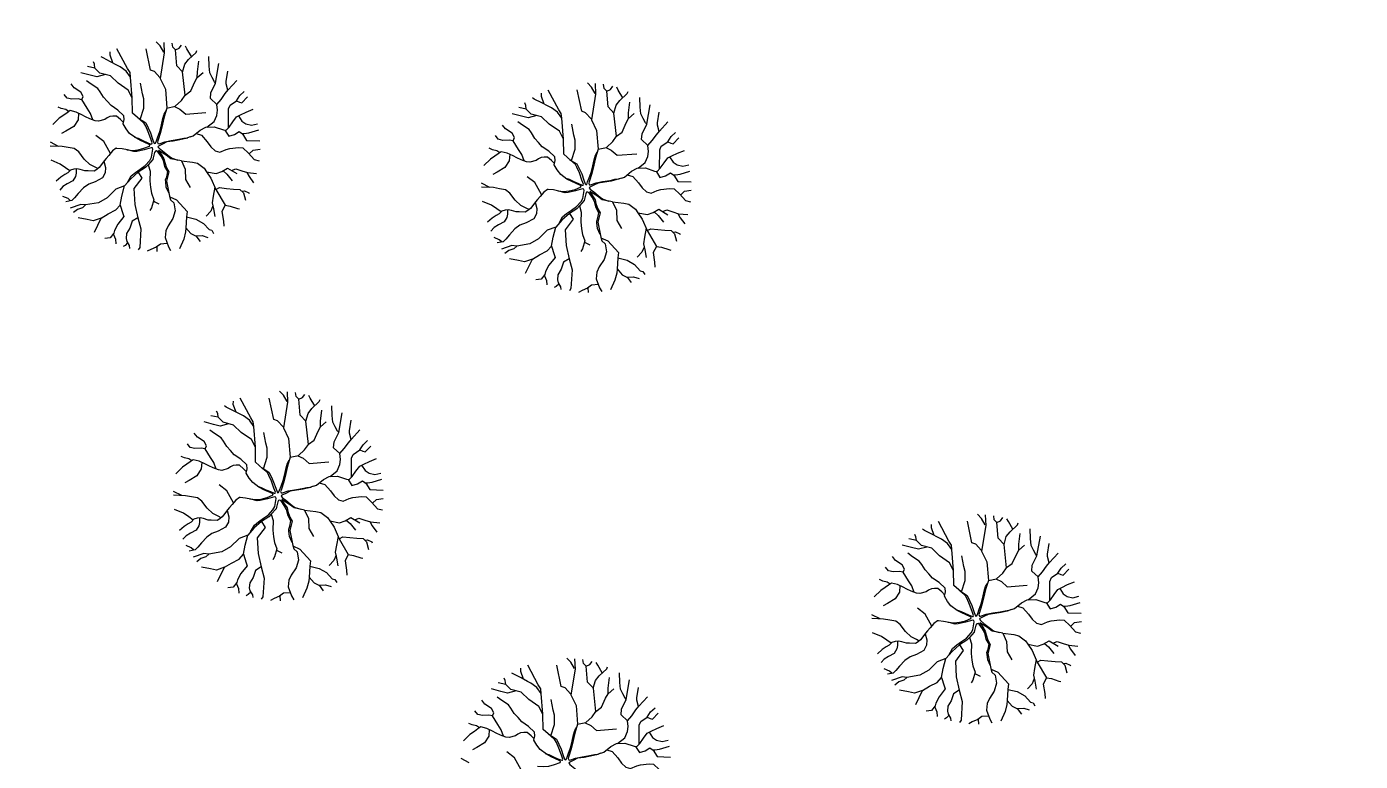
# Model space of a CAD drawing. Extents: x 99089 to 101049, y 99298 to 100905.
# Drawn here: x 100726.2 to 100800.4, y 99811.4 to 99852.2 of the extents above; entities that cross this region are included whole.
import ezdxf

# ---------------------------------------------------------------- set-up
doc = ezdxf.new("R2010")
doc.units = 0
doc.layers.add('Survey Exist Trees', color=7, linetype='Continuous')

msp = doc.modelspace()

# ---------------------------------------------------------------- linework, layer by layer
at = {"layer": 'Survey Exist Trees'}
for points in [[(100731.031, 99850.217), (100730.882, 99850.642), (100730.883, 99850.829)], [(100732.124, 99847.43), (100732.108, 99848.268), (100732.013, 99849.427), (100731.992, 99849.681), (100731.847, 99849.899), (100731.264, 99850.994)], [(100733.649, 99849.402), (100733.342, 99849.733), (100733.132, 99849.815), (100732.877, 99851.002)], [(100733.871, 99850.807), (100733.663, 99851.162), (100733.441, 99851.394)], [(100733.874, 99851.357), (100733.895, 99850.772), (100733.664, 99849.346), (100733.953, 99848.753), (100734.042, 99847.711), (100734.501, 99847.807), (100734.848, 99848.128), (100735.056, 99848.425), (100734.914, 99849.716), (100734.593, 99850.06), (100734.521, 99850.938), (100734.367, 99851.087), (100734.339, 99851.317)], [(100734.521, 99850.938), (100734.72, 99851.032), (100734.852, 99851.208)], [(100734.913, 99849.713), (100735.041, 99850.153), (100735.247, 99850.414), (100735.659, 99850.806), (100735.707, 99850.914)], [(100735.409, 99850.568), (100735.155, 99850.993), (100735.073, 99851.146)], [(100732.108, 99848.268), (100731.884, 99848.7), (100731.326, 99849.092), (100730.897, 99849.503), (100730.319, 99849.653), (100730.04, 99849.933), (100729.629, 99850.021)], [(100730.04, 99849.933), (100730.016, 99850.14), (100729.955, 99850.277)], [(100732.013, 99849.427), (100731.775, 99849.764), (100731.44, 99850.007), (100731.253, 99850.1), (100730.899, 99850.287), (100730.489, 99850.493), (100730.387, 99850.563)], [(100735.73, 99849.406), (100735.731, 99849.723), (100735.807, 99850.321)], [(100736.26, 99846.645), (100736.658, 99846.965), (100736.808, 99847.303), (100736.844, 99847.584), (100736.809, 99847.911), (100736.455, 99848.238), (100736.486, 99848.563), (100736.744, 99849.09), (100736.933, 99850.177)], [(100736.744, 99849.09), (100736.681, 99849.162), (100736.551, 99849.405), (100736.421, 99849.667), (100736.385, 99850.04), (100736.363, 99850.579)], [(100730.622, 99849.575), (100730.151, 99849.448), (100729.778, 99849.542), (100729.253, 99849.675)], [(100731.961, 99846.303), (100731.961, 99846.303), (100731.767, 99846.553), (100731.6, 99846.833), (100731.657, 99847.076), (100731.638, 99847.281), (100731.303, 99847.599), (100730.931, 99847.842), (100730.726, 99848.085), (100730.521, 99848.309), (100730.336, 99848.608), (100730.205, 99848.795), (100729.833, 99849.037), (100729.572, 99849.224)], [(100735.055, 99848.431), (100735.374, 99848.66), (100735.599, 99849.163), (100735.73, 99849.406), (100736.048, 99849.686)], [(100736.809, 99847.912), (100737.052, 99848.192), (100737.276, 99848.509), (100737.445, 99848.714), (100737.919, 99849.235)], [(100737.432, 99848.698), (100737.334, 99849.05), (100737.334, 99849.181), (100737.433, 99849.764)], [(100729.919, 99847.053), (100729.791, 99847.414), (100729.606, 99847.694), (100729.308, 99848.179), (100729.383, 99848.347), (100729.253, 99848.59), (100728.881, 99848.833), (100728.713, 99849.05)], [(100732.558, 99847.073), (100732.759, 99847.71), (100732.76, 99848.214), (100732.686, 99848.494), (100732.576, 99849.091)], [(100737.458, 99846.605), (100737.461, 99847.662), (100737.548, 99847.873), (100737.908, 99848.115), (100738.092, 99848.407), (100738.344, 99848.638)], [(100755.008, 99847.933), (100754.858, 99848.358), (100754.859, 99848.545)], [(100756.1, 99845.146), (100756.085, 99845.983), (100755.99, 99847.143), (100755.969, 99847.397), (100755.823, 99847.615), (100755.24, 99848.71)], [(100757.626, 99847.117), (100757.318, 99847.449), (100757.108, 99847.53), (100756.854, 99848.718)], [(100757.848, 99848.523), (100757.639, 99848.878), (100757.417, 99849.11)], [(100757.85, 99849.073), (100757.872, 99848.488), (100757.64, 99847.062), (100757.929, 99846.469), (100758.019, 99845.427), (100758.477, 99845.523), (100758.824, 99845.844), (100759.032, 99846.14), (100758.891, 99847.431), (100758.57, 99847.776), (100758.497, 99848.653), (100758.344, 99848.803), (100758.315, 99849.032)], [(100758.497, 99848.653), (100758.696, 99848.748), (100758.828, 99848.924)], [(100758.89, 99847.428), (100759.018, 99847.869), (100759.223, 99848.13), (100759.635, 99848.522), (100759.684, 99848.629)], [(100759.385, 99848.284), (100759.132, 99848.709), (100759.05, 99848.862)], [(100728.576, 99847.512), (100728.411, 99847.62), (100728.169, 99847.676), (100727.986, 99847.76)], [(100729.311, 99848.175), (100729.103, 99848.217), (100728.748, 99848.198), (100728.487, 99848.255), (100728.326, 99848.458)], [(100734.46, 99847.799), (100734.767, 99847.653), (100735.096, 99847.367), (100736.2, 99847.453)], [(100737.91, 99848.116), (100738.078, 99848.041), (100738.208, 99848.004), (100738.519, 99848.335)], [(100756.085, 99845.983), (100755.861, 99846.415), (100755.302, 99846.808), (100754.874, 99847.219), (100754.296, 99847.369), (100754.016, 99847.649), (100753.605, 99847.737)], [(100754.016, 99847.649), (100753.992, 99847.856), (100753.931, 99847.993)], [(100755.99, 99847.143), (100755.751, 99847.479), (100755.416, 99847.722), (100755.23, 99847.816), (100754.876, 99848.003), (100754.466, 99848.208), (100754.363, 99848.279)], [(100759.706, 99847.122), (100759.707, 99847.439), (100759.783, 99848.036)], [(100760.237, 99844.361), (100760.634, 99844.68), (100760.784, 99845.019), (100760.82, 99845.3), (100760.785, 99845.626), (100760.432, 99845.954), (100760.462, 99846.279), (100760.72, 99846.806), (100760.91, 99847.893)], [(100760.72, 99846.806), (100760.657, 99846.878), (100760.527, 99847.121), (100760.397, 99847.382), (100760.361, 99847.756), (100760.34, 99848.295)], [(100731.617, 99846.904), (100731.451, 99847.076), (100731.228, 99847.263), (100731.041, 99847.263), (100730.873, 99847.245), (100730.724, 99847.17), (100730.593, 99847.077), (100730.238, 99846.984), (100730.052, 99847.003), (100729.753, 99847.115), (100729.511, 99847.227), (100729.306, 99847.339), (100728.989, 99847.489), (100728.654, 99847.564), (100728.485, 99847.452), (100728.299, 99847.322), (100728.056, 99847.154), (100727.688, 99846.797)], [(100729.125, 99847.425), (100729.1, 99847.06), (100728.857, 99846.686), (100728.427, 99846.425), (100728.187, 99846.298)], [(100732.24, 99846.096), (100732.433, 99846.031), (100732.695, 99845.906), (100732.94, 99845.799), (100733.153, 99845.709), (100733.204, 99845.712), (100733.223, 99845.769), (100733.142, 99845.992), (100732.997, 99846.384), (100732.861, 99846.702), (100732.775, 99846.855), (100732.527, 99847.074), (100732.124, 99847.43)], [(100732.456, 99847.137), (100732.692, 99846.99), (100732.863, 99846.883), (100733.001, 99846.601), (100733.123, 99846.327), (100733.242, 99845.987), (100733.312, 99845.782), (100733.348, 99845.735), (100733.402, 99845.75), (100733.454, 99845.884), (100733.537, 99846.112), (100733.645, 99846.41), (100733.737, 99846.775), (100733.819, 99847.123), (100733.889, 99847.377), (100733.994, 99847.554)], [(100734.042, 99847.711), (100733.892, 99847.221), (100733.796, 99846.813), (100733.681, 99846.354), (100733.536, 99845.886), (100733.514, 99845.815), (100733.543, 99845.733), (100733.607, 99845.725), (100733.929, 99845.836), (100734.285, 99845.908), (100734.7, 99845.971), (100734.972, 99846.031), (100735.203, 99846.056)], [(100735.331, 99846.101), (100735.498, 99846.158), (100735.891, 99846.475), (100736.208, 99846.643), (100736.675, 99846.661), (100737.178, 99846.493), (100737.328, 99846.474), (100737.496, 99846.642), (100737.702, 99846.94), (100737.908, 99847.22), (100738.132, 99847.332), (100738.449, 99847.481), (100738.838, 99847.639)], [(100738.012, 99847.272), (100738.206, 99846.977), (100738.429, 99846.828), (100738.746, 99846.753), (100739.08, 99846.832)], [(100754.598, 99847.29), (100754.127, 99847.163), (100753.754, 99847.257), (100753.229, 99847.391)], [(100759.032, 99846.146), (100759.35, 99846.375), (100759.575, 99846.879), (100759.706, 99847.122), (100760.024, 99847.401)], [(100761.408, 99846.413), (100761.31, 99846.766), (100761.31, 99846.896), (100761.41, 99847.48)], [(100731.804, 99845.391), (100732.135, 99845.358), (100732.433, 99845.388), (100732.764, 99845.471), (100733.063, 99845.596), (100733.092, 99845.65), (100733.055, 99845.69), (100732.573, 99845.906), (100732.306, 99846.047), (100731.961, 99846.303)], [(100735.66, 99846.289), (100735.965, 99846.195), (100736.281, 99845.84), (100736.486, 99845.56), (100736.728, 99845.336), (100736.989, 99845.261), (100737.325, 99845.41), (100737.53, 99845.466), (100738.016, 99845.522), (100738.258, 99845.503), (100738.575, 99845.204), (100738.891, 99844.849), (100739.168, 99844.783)], [(100737.265, 99846.482), (100737.476, 99846.138), (100737.793, 99846.231), (100738.055, 99846.399), (100738.241, 99846.268), (100738.464, 99845.913), (100739.211, 99845.889)], [(100738.199, 99846.298), (100738.335, 99846.287), (100738.596, 99846.324), (100739.146, 99846.49)], [(100753.895, 99844.768), (100753.768, 99845.129), (100753.582, 99845.409), (100753.285, 99845.895), (100753.36, 99846.063), (100753.23, 99846.306), (100752.857, 99846.549), (100752.69, 99846.765)], [(100755.937, 99844.019), (100755.937, 99844.019), (100755.744, 99844.269), (100755.576, 99844.549), (100755.633, 99844.792), (100755.615, 99844.997), (100755.28, 99845.315), (100754.907, 99845.558), (100754.702, 99845.8), (100754.498, 99846.025), (100754.312, 99846.323), (100754.182, 99846.51), (100753.809, 99846.753), (100753.548, 99846.94)], [(100756.534, 99844.789), (100756.735, 99845.425), (100756.737, 99845.929), (100756.663, 99846.209), (100756.552, 99846.807)], [(100760.785, 99845.627), (100761.028, 99845.907), (100761.253, 99846.224), (100761.421, 99846.43), (100761.895, 99846.951)], [(100761.435, 99844.32), (100761.437, 99845.377), (100761.524, 99845.589), (100761.885, 99845.831), (100762.068, 99846.122), (100762.32, 99846.353)], [(100730.199, 99844.347), (100730.046, 99844.427), (100729.747, 99844.576), (100729.431, 99844.875), (100729.133, 99845.268), (100728.891, 99845.454), (100728.555, 99845.511), (100728.22, 99845.567), (100727.556, 99845.599)], [(100728.018, 99845.577), (100727.562, 99845.812)], [(100730.897, 99845.18), (100730.526, 99845.848), (100730.096, 99846.178)], [(100735.331, 99846.101), (100735.084, 99846.015), (100734.756, 99845.934), (100734.395, 99845.875), (100734.038, 99845.822), (100733.795, 99845.705), (100733.569, 99845.598), (100733.542, 99845.562), (100733.604, 99845.481), (100733.797, 99845.326), (100734.159, 99845.037), (100734.323, 99844.923), (100734.643, 99844.818)], [(100753.287, 99845.891), (100753.079, 99845.932), (100752.725, 99845.914), (100752.464, 99845.97), (100752.302, 99846.174)], [(100758.436, 99845.514), (100758.743, 99845.369), (100759.073, 99845.082), (100760.176, 99845.168)], [(100761.886, 99845.832), (100762.054, 99845.757), (100762.184, 99845.72), (100762.495, 99846.051)], [(100728.646, 99844.223), (100728.403, 99844.391), (100728.105, 99844.596), (100727.606, 99844.804)], [(100731.263, 99845.468), (100731.224, 99845.471), (100731.018, 99845.322), (100730.812, 99845.08), (100730.662, 99844.912), (100730.55, 99844.781), (100730.4, 99844.576), (100730.269, 99844.408), (100730.139, 99844.296), (100729.989, 99844.203), (100729.653, 99844.222), (100729.485, 99844.222), (100729.224, 99844.297), (100729.038, 99844.334), (100728.87, 99844.316), (100728.683, 99844.26), (100728.533, 99844.111), (100728.365, 99844.018), (100728.141, 99843.868), (100727.882, 99843.64)], [(100731.846, 99843.562), (100732.051, 99843.939), (100732.288, 99844.131), (100732.55, 99844.32), (100732.829, 99844.515), (100733.086, 99844.794), (100733.182, 99844.973), (100733.263, 99845.418), (100733.238, 99845.488), (100733.172, 99845.502), (100732.778, 99845.391), (100732.373, 99845.302), (100732.203, 99845.286), (100731.855, 99845.382), (100731.554, 99845.44), (100731.263, 99845.468)], [(100734.157, 99842.967), (100734.006, 99843.302), (100733.974, 99843.607), (100733.965, 99843.712), (100734.028, 99843.889), (100734.087, 99844.174), (100733.922, 99844.454), (100733.842, 99844.802), (100733.711, 99845.033), (100733.533, 99845.283), (100733.468, 99845.323), (100733.401, 99845.308), (100733.355, 99845.232), (100733.281, 99844.936), (100733.259, 99844.846), (100732.995, 99844.551), (100732.854, 99844.398), (100732.443, 99844.137), (100732.029, 99843.766), (100731.681, 99843.378)], [(100734.843, 99844.778), (100734.263, 99844.893), (100733.998, 99845.09), (100733.571, 99845.355), (100733.73, 99845.11), (100733.87, 99844.893), (100733.917, 99844.689), (100734.017, 99844.389), (100734.15, 99844.162), (100734.019, 99843.646), (100734.188, 99842.811)], [(100734.843, 99844.778), (100735.465, 99844.704), (100735.744, 99844.641), (100736.111, 99844.364), (100736.243, 99844.171), (100736.484, 99843.817), (100736.764, 99843.179), (100737.275, 99842.303), (100737.093, 99841.957), (100737.182, 99841.429), (100737.198, 99841.147)], [(100734.843, 99844.778), (100735.053, 99844.315), (100735.082, 99843.742), (100735.34, 99843.298)], [(100738.616, 99845.157), (100738.836, 99845.372), (100739.219, 99845.424)], [(100755.593, 99844.62), (100755.428, 99844.792), (100755.204, 99844.979), (100755.018, 99844.979), (100754.85, 99844.96), (100754.7, 99844.886), (100754.569, 99844.793), (100754.215, 99844.7), (100754.028, 99844.718), (100753.73, 99844.831), (100753.487, 99844.943), (100753.283, 99845.055), (100752.966, 99845.205), (100752.63, 99845.279), (100752.462, 99845.168), (100752.275, 99845.037), (100752.032, 99844.869), (100751.665, 99844.513)], [(100752.552, 99845.228), (100752.388, 99845.336), (100752.145, 99845.392), (100751.962, 99845.475)], [(100753.101, 99845.141), (100753.077, 99844.775), (100752.833, 99844.402), (100752.403, 99844.141), (100752.163, 99844.013)], [(100756.216, 99843.812), (100756.409, 99843.747), (100756.672, 99843.622), (100756.916, 99843.515), (100757.129, 99843.425), (100757.181, 99843.428), (100757.199, 99843.484), (100757.118, 99843.707), (100756.973, 99844.099), (100756.838, 99844.418), (100756.751, 99844.571), (100756.503, 99844.79), (100756.1, 99845.146)], [(100756.432, 99844.853), (100756.668, 99844.705), (100756.839, 99844.599), (100756.978, 99844.316), (100757.1, 99844.043), (100757.218, 99843.702), (100757.289, 99843.497), (100757.324, 99843.451), (100757.378, 99843.466), (100757.43, 99843.6), (100757.513, 99843.828), (100757.621, 99844.126), (100757.713, 99844.491), (100757.795, 99844.838), (100757.866, 99845.093), (100757.97, 99845.269)], [(100758.019, 99845.427), (100757.869, 99844.937), (100757.772, 99844.529), (100757.657, 99844.07), (100757.512, 99843.602), (100757.49, 99843.531), (100757.519, 99843.449), (100757.584, 99843.44), (100757.905, 99843.552), (100758.261, 99843.624), (100758.677, 99843.687), (100758.948, 99843.747), (100759.179, 99843.772)], [(100759.307, 99843.816), (100759.475, 99843.874), (100759.867, 99844.191), (100760.185, 99844.359), (100760.651, 99844.377), (100761.155, 99844.209), (100761.304, 99844.19), (100761.472, 99844.358), (100761.678, 99844.656), (100761.884, 99844.936), (100762.108, 99845.048), (100762.426, 99845.197), (100762.815, 99845.354)], [(100761.989, 99844.988), (100762.182, 99844.693), (100762.406, 99844.543), (100762.723, 99844.469), (100763.057, 99844.548)], [(100728.995, 99844.33), (100729, 99844.092), (100728.962, 99843.905), (100728.812, 99843.663), (100728.495, 99843.495), (100728.252, 99843.346), (100728.08, 99843.148)], [(100730.532, 99844.757), (100730.624, 99844.408), (100730.605, 99844.109), (100730.455, 99843.829), (100730.044, 99843.606), (100729.689, 99843.475), (100729.408, 99843.27), (100729.109, 99842.953), (100728.903, 99842.711), (100728.754, 99842.561), (100728.426, 99842.498)], [(100732.443, 99844.137), (100732.645, 99843.812), (100732.207, 99843.23), (100732.257, 99842.352), (100732.428, 99841.612), (100732.594, 99840.99), (100732.527, 99839.952), (100732.439, 99839.824)], [(100732.995, 99844.551), (100733.105, 99844.2), (100733.085, 99843.659), (100733.122, 99843.286), (100733.177, 99842.968), (100733.307, 99842.614), (100733.175, 99842.166), (100733.081, 99842.016)], [(100736.243, 99844.171), (100736.781, 99844.067), (100737.098, 99844.178), (100737.416, 99844.365), (100737.919, 99844.066)], [(100737.162, 99844.216), (100737.378, 99844.029), (100737.675, 99843.655)], [(100737.631, 99844.237), (100737.863, 99844.327), (100738.199, 99844.215), (100738.516, 99844.121), (100739.026, 99844.069)], [(100738.475, 99844.133), (100738.609, 99843.897), (100738.862, 99843.55)], [(100761.242, 99844.198), (100761.452, 99843.854), (100761.77, 99843.947), (100762.031, 99844.114), (100762.218, 99843.984), (100762.441, 99843.629), (100763.187, 99843.605)], [(100762.175, 99844.014), (100762.311, 99844.002), (100762.572, 99844.039), (100763.122, 99844.205)], [(100730.009, 99840.81), (100730.387, 99841.594), (100730.776, 99841.831), (100731.2, 99842.047), (100731.444, 99842.315), (100731.533, 99842.817), (100731.681, 99843.378), (100731.204, 99843.197), (100730.724, 99842.725), (100730.233, 99842.448), (100729.518, 99842.323), (100729.247, 99842.355), (100728.657, 99842.152)], [(100736.705, 99843.314), (100736.61, 99842.816), (100736.553, 99842.443), (100736.627, 99842.107), (100736.7, 99841.677)], [(100754.175, 99842.063), (100754.022, 99842.142), (100753.724, 99842.292), (100753.407, 99842.591), (100753.11, 99842.983), (100752.867, 99843.17), (100752.532, 99843.226), (100752.196, 99843.283), (100751.533, 99843.315)], [(100751.995, 99843.292), (100751.538, 99843.528)], [(100754.874, 99842.896), (100754.502, 99843.564), (100754.072, 99843.893)], [(100755.78, 99843.107), (100756.111, 99843.073), (100756.409, 99843.103), (100756.74, 99843.186), (100757.04, 99843.312), (100757.069, 99843.365), (100757.031, 99843.406), (100756.549, 99843.622), (100756.283, 99843.763), (100755.937, 99844.019)], [(100759.307, 99843.816), (100759.061, 99843.731), (100758.732, 99843.649), (100758.372, 99843.591), (100758.014, 99843.537), (100757.771, 99843.421), (100757.546, 99843.313), (100757.519, 99843.277), (100757.58, 99843.197), (100757.773, 99843.042), (100758.136, 99842.753), (100758.299, 99842.638), (100758.619, 99842.534)], [(100759.636, 99844.004), (100759.941, 99843.911), (100760.257, 99843.556), (100760.462, 99843.276), (100760.704, 99843.052), (100760.965, 99842.977), (100761.301, 99843.126), (100761.507, 99843.182), (100761.992, 99843.237), (100762.234, 99843.218), (100762.551, 99842.919), (100762.867, 99842.565), (100763.144, 99842.499)], [(100728.688, 99842.549), (100728.544, 99842.674), (100728.254, 99842.797)], [(100734.188, 99842.811), (100734.239, 99842.613), (100734.426, 99842.445), (100734.499, 99841.997), (100734.368, 99841.567), (100734.105, 99841.157), (100733.974, 99840.877), (100733.936, 99840.504), (100734.121, 99840), (100734.242, 99839.794)], [(100734.197, 99842.778), (100734.577, 99842.611), (100735.171, 99841.959), (100735.133, 99841.66), (100735.09, 99841.033), (100735.07, 99840.823), (100734.975, 99840.425), (100734.733, 99839.888)], [(100736.764, 99843.179), (100736.965, 99843.283), (100737.357, 99843.245), (100737.749, 99843.207), (100738.103, 99843.188), (100738.289, 99843.001), (100738.402, 99842.584)], [(100738.196, 99843.095), (100738.346, 99843.113), (100738.588, 99843.001), (100738.609, 99842.963)], [(100755.239, 99843.184), (100755.2, 99843.187), (100754.994, 99843.038), (100754.788, 99842.795), (100754.639, 99842.627), (100754.526, 99842.497), (100754.377, 99842.292), (100754.246, 99842.124), (100754.115, 99842.012), (100753.965, 99841.919), (100753.63, 99841.937), (100753.462, 99841.938), (100753.201, 99842.013), (100753.014, 99842.05), (100752.846, 99842.031), (100752.659, 99841.976), (100752.51, 99841.826), (100752.342, 99841.733), (100752.117, 99841.584), (100751.859, 99841.356)], [(100755.822, 99841.278), (100756.028, 99841.654), (100756.265, 99841.846), (100756.527, 99842.036), (100756.806, 99842.23), (100757.063, 99842.51), (100757.158, 99842.688), (100757.24, 99843.134), (100757.215, 99843.203), (100757.148, 99843.217), (100756.754, 99843.106), (100756.349, 99843.018), (100756.179, 99843.002), (100755.831, 99843.097), (100755.53, 99843.156), (100755.239, 99843.184)], [(100758.133, 99840.683), (100757.982, 99841.018), (100757.951, 99841.323), (100757.941, 99841.428), (100758.004, 99841.604), (100758.063, 99841.889), (100757.899, 99842.17), (100757.818, 99842.517), (100757.687, 99842.749), (100757.51, 99842.998), (100757.444, 99843.038), (100757.377, 99843.024), (100757.332, 99842.947), (100757.257, 99842.651), (100757.235, 99842.561), (100756.971, 99842.267), (100756.831, 99842.114), (100756.419, 99841.852), (100756.005, 99841.482), (100755.658, 99841.094)], [(100758.819, 99842.494), (100758.24, 99842.608), (100757.974, 99842.806), (100757.547, 99843.071), (100757.706, 99842.825), (100757.846, 99842.609), (100757.893, 99842.405), (100757.993, 99842.105), (100758.126, 99841.878), (100757.996, 99841.362), (100758.165, 99840.527)], [(100762.592, 99842.873), (100762.813, 99843.087), (100763.195, 99843.14)], [(100729.516, 99842.323), (100729.35, 99842.169), (100729.07, 99842.076), (100728.85, 99841.899)], [(100731.444, 99842.315), (100731.588, 99841.85), (100731.644, 99841.682), (100731.307, 99841.253), (100731.119, 99840.898), (100731.063, 99840.674), (100731.174, 99840.413), (100731.192, 99840.16)], [(100733.285, 99842.542), (100733.362, 99842.502), (100733.586, 99842.389)], [(100736.592, 99842.265), (100736.477, 99841.976), (100736.215, 99841.697)], [(100737.274, 99842.301), (100737.56, 99842.255), (100737.97, 99842.124), (100738.08, 99842.099)], [(100752.622, 99841.938), (100752.38, 99842.107), (100752.082, 99842.312), (100751.582, 99842.52)], [(100752.971, 99842.045), (100752.976, 99841.807), (100752.938, 99841.621), (100752.789, 99841.378), (100752.471, 99841.21), (100752.228, 99841.061), (100752.056, 99840.864)], [(100754.509, 99842.472), (100754.6, 99842.123), (100754.581, 99841.825), (100754.431, 99841.545), (100754.02, 99841.321), (100753.665, 99841.191), (100753.385, 99840.986), (100753.085, 99840.669), (100752.88, 99840.426), (100752.73, 99840.277), (100752.403, 99840.214)], [(100756.419, 99841.852), (100756.622, 99841.528), (100756.183, 99840.946), (100756.234, 99840.068), (100756.404, 99839.328), (100756.57, 99838.706), (100756.503, 99837.668), (100756.415, 99837.54)], [(100756.971, 99842.267), (100757.081, 99841.916), (100757.061, 99841.375), (100757.098, 99841.001), (100757.153, 99840.684), (100757.283, 99840.329), (100757.151, 99839.881), (100757.057, 99839.732)], [(100758.819, 99842.494), (100759.442, 99842.42), (100759.72, 99842.357), (100760.087, 99842.08), (100760.22, 99841.887), (100760.461, 99841.532), (100760.74, 99840.894), (100761.252, 99840.018), (100761.069, 99839.673), (100761.158, 99839.145), (100761.175, 99838.863)], [(100758.819, 99842.494), (100759.03, 99842.031), (100759.058, 99841.458), (100759.316, 99841.013)], [(100760.22, 99841.887), (100760.757, 99841.782), (100761.074, 99841.894), (100761.392, 99842.08), (100761.895, 99841.781)], [(100761.138, 99841.931), (100761.354, 99841.744), (100761.652, 99841.371)], [(100761.607, 99841.953), (100761.84, 99842.043), (100762.175, 99841.93), (100762.492, 99841.837), (100763.002, 99841.785)], [(100762.451, 99841.849), (100762.585, 99841.613), (100762.838, 99841.265)], [(100730.387, 99841.594), (100729.945, 99841.44), (100729.609, 99841.515), (100729.103, 99841.607)], [(100732.428, 99841.612), (100732.109, 99841.42), (100731.978, 99841.028), (100731.791, 99840.73), (100731.771, 99840.45), (100731.808, 99840.282), (100731.938, 99840.058), (100731.962, 99839.908)], [(100735.133, 99841.66), (100735.65, 99841.535), (100736.07, 99841.297), (100736.381, 99840.95), (100736.53, 99840.912), (100736.63, 99840.742)], [(100753.985, 99838.525), (100754.364, 99839.309), (100754.753, 99839.546), (100755.176, 99839.763), (100755.421, 99840.03), (100755.51, 99840.533), (100755.658, 99841.094), (100755.181, 99840.913), (100754.701, 99840.44), (100754.209, 99840.163), (100753.495, 99840.038), (100753.223, 99840.071), (100752.634, 99839.868)], [(100731.08, 99840.745), (100730.876, 99840.488), (100730.584, 99840.449)], [(100735.092, 99841.049), (100735.373, 99840.727), (100735.634, 99840.596), (100736.007, 99840.614), (100736.314, 99840.518)], [(100735.649, 99840.596), (100735.88, 99840.29)], [(100752.664, 99840.264), (100752.52, 99840.389), (100752.23, 99840.512)], [(100758.165, 99840.527), (100758.216, 99840.328), (100758.402, 99840.16), (100758.476, 99839.712), (100758.344, 99839.283), (100758.082, 99838.873), (100757.95, 99838.593), (100757.912, 99838.219), (100758.098, 99837.715), (100758.218, 99837.509)], [(100758.173, 99840.493), (100758.554, 99840.326), (100759.147, 99839.674), (100759.109, 99839.376), (100759.067, 99838.748), (100759.047, 99838.538), (100758.951, 99838.141), (100758.71, 99837.604)], [(100760.681, 99841.029), (100760.586, 99840.532), (100760.529, 99840.159), (100760.603, 99839.823), (100760.677, 99839.393)], [(100760.74, 99840.894), (100760.942, 99840.998), (100761.333, 99840.961), (100761.725, 99840.923), (100762.08, 99840.904), (100762.266, 99840.717), (100762.379, 99840.3)], [(100762.173, 99840.81), (100762.322, 99840.829), (100762.564, 99840.717), (100762.585, 99840.678)], [(100731.849, 99840.211), (100731.714, 99840.076), (100731.603, 99840.011)], [(100734.056, 99840.178), (100733.674, 99840.149), (100733.449, 99839.982), (100733.151, 99839.851), (100732.95, 99839.747)], [(100733.473, 99839.999), (100733.488, 99839.731)], [(100753.492, 99840.039), (100753.326, 99839.884), (100753.046, 99839.791), (100752.827, 99839.615)], [(100755.421, 99840.03), (100755.564, 99839.565), (100755.62, 99839.397), (100755.283, 99838.968), (100755.096, 99838.614), (100755.039, 99838.39), (100755.15, 99838.128), (100755.169, 99837.876)], [(100757.262, 99840.257), (100757.339, 99840.217), (100757.562, 99840.105)], [(100760.568, 99839.981), (100760.453, 99839.692), (100760.191, 99839.412)], [(100761.251, 99840.016), (100761.536, 99839.971), (100761.946, 99839.84), (100762.057, 99839.815)], [(100754.364, 99839.309), (100753.921, 99839.156), (100753.586, 99839.231), (100753.08, 99839.322)], [(100756.404, 99839.328), (100756.086, 99839.136), (100755.954, 99838.744), (100755.767, 99838.445), (100755.748, 99838.165), (100755.784, 99837.997), (100755.915, 99837.773), (100755.938, 99837.624)], [(100759.109, 99839.376), (100759.626, 99839.25), (100760.046, 99839.012), (100760.358, 99838.665), (100760.507, 99838.628), (100760.607, 99838.457)], [(100755.057, 99838.46), (100754.852, 99838.203), (100754.56, 99838.165)], [(100759.068, 99838.764), (100759.349, 99838.442), (100759.61, 99838.311), (100759.984, 99838.33), (100760.29, 99838.233)], [(100759.625, 99838.312), (100759.856, 99838.005)], [(100755.826, 99837.926), (100755.691, 99837.792), (100755.58, 99837.726)], [(100758.032, 99837.893), (100757.65, 99837.865), (100757.426, 99837.697), (100757.127, 99837.567), (100756.926, 99837.463)], [(100757.45, 99837.715), (100757.464, 99837.447)], [(100738.974, 99828.013), (100738.959, 99828.851), (100738.864, 99830.01), (100738.843, 99830.264), (100738.697, 99830.482), (100738.114, 99831.577)], [(100740.5, 99829.985), (100740.192, 99830.316), (100739.982, 99830.397), (100739.728, 99831.585)], [(100740.722, 99831.39), (100740.513, 99831.745), (100740.291, 99831.977)], [(100740.724, 99831.94), (100740.746, 99831.355), (100740.514, 99829.929), (100740.803, 99829.336), (100740.893, 99828.294), (100741.351, 99828.39), (100741.698, 99828.711), (100741.906, 99829.007), (100741.765, 99830.299), (100741.444, 99830.643), (100741.371, 99831.52), (100741.218, 99831.67), (100741.189, 99831.9)], [(100741.371, 99831.52), (100741.57, 99831.615), (100741.702, 99831.791)], [(100741.764, 99830.296), (100741.892, 99830.736), (100742.098, 99830.997), (100742.509, 99831.389), (100742.558, 99831.497)], [(100742.259, 99831.151), (100742.006, 99831.576), (100741.924, 99831.729)], [(100736.89, 99830.516), (100736.866, 99830.723), (100736.805, 99830.86)], [(100738.864, 99830.01), (100738.625, 99830.347), (100738.29, 99830.59), (100738.104, 99830.683), (100737.75, 99830.87), (100737.34, 99831.076), (100737.237, 99831.146)], [(100737.882, 99830.8), (100737.732, 99831.225), (100737.733, 99831.412)], [(100742.58, 99829.989), (100742.581, 99830.306), (100742.657, 99830.903)], [(100743.111, 99827.228), (100743.509, 99827.547), (100743.658, 99827.886), (100743.694, 99828.167), (100743.659, 99828.494), (100743.306, 99828.821), (100743.336, 99829.146), (100743.594, 99829.673), (100743.784, 99830.76)], [(100743.594, 99829.673), (100743.531, 99829.745), (100743.401, 99829.988), (100743.271, 99830.25), (100743.235, 99830.623), (100743.214, 99831.162)], [(100737.472, 99830.157), (100737.001, 99830.031), (100736.628, 99830.124), (100736.103, 99830.258)], [(100738.959, 99828.851), (100738.735, 99829.283), (100738.176, 99829.675), (100737.748, 99830.086), (100737.17, 99830.236), (100736.89, 99830.516), (100736.479, 99830.604)], [(100741.906, 99829.013), (100742.224, 99829.242), (100742.449, 99829.746), (100742.58, 99829.989), (100742.898, 99830.268)], [(100744.282, 99829.28), (100744.184, 99829.633), (100744.184, 99829.763), (100744.284, 99830.347)], [(100736.769, 99827.636), (100736.642, 99827.996), (100736.456, 99828.277), (100736.159, 99828.762), (100736.234, 99828.93), (100736.104, 99829.173), (100735.731, 99829.416), (100735.564, 99829.632)], [(100738.811, 99826.886), (100738.811, 99826.886), (100738.618, 99827.136), (100738.45, 99827.416), (100738.507, 99827.659), (100738.489, 99827.864), (100738.154, 99828.182), (100737.781, 99828.425), (100737.576, 99828.668), (100737.372, 99828.892), (100737.186, 99829.191), (100737.056, 99829.377), (100736.683, 99829.62), (100736.422, 99829.807)], [(100739.408, 99827.656), (100739.609, 99828.293), (100739.611, 99828.797), (100739.537, 99829.077), (100739.426, 99829.674)], [(100743.659, 99828.495), (100743.902, 99828.774), (100744.127, 99829.092), (100744.295, 99829.297), (100744.769, 99829.818)], [(100744.309, 99827.187), (100744.311, 99828.244), (100744.398, 99828.456), (100744.759, 99828.698), (100744.942, 99828.99), (100745.194, 99829.221)], [(100736.161, 99828.758), (100735.953, 99828.8), (100735.599, 99828.781), (100735.338, 99828.837), (100735.176, 99829.041)], [(100744.76, 99828.699), (100744.928, 99828.624), (100745.059, 99828.587), (100745.369, 99828.918)], [(100738.467, 99827.487), (100738.302, 99827.659), (100738.078, 99827.846), (100737.892, 99827.846), (100737.724, 99827.828), (100737.574, 99827.753), (100737.443, 99827.66), (100737.089, 99827.567), (100736.902, 99827.586), (100736.604, 99827.698), (100736.362, 99827.81), (100736.157, 99827.922), (100735.84, 99828.072), (100735.504, 99828.147), (100735.336, 99828.035), (100735.149, 99827.904), (100734.906, 99827.737), (100734.539, 99827.38)], [(100735.426, 99828.095), (100735.262, 99828.203), (100735.019, 99828.259), (100734.836, 99828.343)], [(100735.975, 99828.008), (100735.951, 99827.642), (100735.707, 99827.269), (100735.277, 99827.008), (100735.037, 99826.88)], [(100739.091, 99826.679), (100739.283, 99826.614), (100739.546, 99826.489), (100739.79, 99826.382), (100740.004, 99826.292), (100740.055, 99826.295), (100740.073, 99826.352), (100739.992, 99826.574), (100739.847, 99826.967), (100739.712, 99827.285), (100739.625, 99827.438), (100739.378, 99827.657), (100738.974, 99828.013)], [(100739.306, 99827.72), (100739.542, 99827.572), (100739.713, 99827.466), (100739.852, 99827.184), (100739.974, 99826.91), (100740.092, 99826.569), (100740.163, 99826.365), (100740.198, 99826.318), (100740.252, 99826.333), (100740.304, 99826.467), (100740.387, 99826.695), (100740.495, 99826.993), (100740.587, 99827.358), (100740.669, 99827.705), (100740.74, 99827.96), (100740.844, 99828.137)], [(100740.893, 99828.294), (100740.743, 99827.804), (100740.646, 99827.396), (100740.531, 99826.937), (100740.386, 99826.469), (100740.364, 99826.398), (100740.393, 99826.316), (100740.458, 99826.307), (100740.779, 99826.419), (100741.136, 99826.491), (100741.551, 99826.554), (100741.822, 99826.614), (100742.053, 99826.639)], [(100741.31, 99828.382), (100741.617, 99828.236), (100741.947, 99827.95), (100743.05, 99828.036)], [(100742.181, 99826.683), (100742.349, 99826.741), (100742.741, 99827.058), (100743.059, 99827.226), (100743.525, 99827.244), (100744.029, 99827.076), (100744.178, 99827.057), (100744.346, 99827.225), (100744.552, 99827.523), (100744.758, 99827.803), (100744.982, 99827.915), (100745.3, 99828.064), (100745.689, 99828.221)], [(100744.863, 99827.855), (100745.056, 99827.56), (100745.28, 99827.411), (100745.597, 99827.336), (100745.931, 99827.415)], [(100744.116, 99827.065), (100744.326, 99826.721), (100744.644, 99826.814), (100744.905, 99826.982), (100745.092, 99826.851), (100745.315, 99826.496), (100746.062, 99826.472)], [(100745.049, 99826.881), (100745.185, 99826.869), (100745.446, 99826.907), (100745.996, 99827.073)], [(100734.869, 99826.16), (100734.412, 99826.395)], [(100737.748, 99825.763), (100737.376, 99826.431), (100736.946, 99826.76)], [(100738.655, 99825.974), (100738.985, 99825.941), (100739.283, 99825.97), (100739.614, 99826.053), (100739.914, 99826.179), (100739.943, 99826.232), (100739.906, 99826.273), (100739.423, 99826.489), (100739.157, 99826.63), (100738.811, 99826.886)], [(100742.181, 99826.683), (100741.935, 99826.598), (100741.606, 99826.517), (100741.246, 99826.458), (100740.888, 99826.404), (100740.645, 99826.288), (100740.42, 99826.18), (100740.393, 99826.145), (100740.454, 99826.064), (100740.647, 99825.909), (100741.01, 99825.62), (100741.173, 99825.505), (100741.493, 99825.401)], [(100742.51, 99826.871), (100742.815, 99826.778), (100743.131, 99826.423), (100743.336, 99826.143), (100743.578, 99825.919), (100743.839, 99825.844), (100744.175, 99825.993), (100744.381, 99826.049), (100744.866, 99826.104), (100745.109, 99826.086), (100745.425, 99825.787), (100745.741, 99825.432), (100746.018, 99825.366)], [(100737.049, 99824.93), (100736.896, 99825.01), (100736.598, 99825.159), (100736.281, 99825.458), (100735.984, 99825.85), (100735.742, 99826.037), (100735.406, 99826.093), (100735.07, 99826.15), (100734.407, 99826.182)], [(100738.113, 99826.051), (100738.074, 99826.054), (100737.868, 99825.905), (100737.663, 99825.662), (100737.513, 99825.494), (100737.401, 99825.364), (100737.251, 99825.159), (100737.12, 99824.991), (100736.989, 99824.879), (100736.839, 99824.786), (100736.504, 99824.805), (100736.336, 99824.805), (100736.075, 99824.88), (100735.888, 99824.917), (100735.72, 99824.899), (100735.533, 99824.843), (100735.384, 99824.694), (100735.216, 99824.6), (100734.991, 99824.451), (100734.733, 99824.223)], [(100738.696, 99824.145), (100738.902, 99824.522), (100739.139, 99824.713), (100739.401, 99824.903), (100739.68, 99825.097), (100739.937, 99825.377), (100740.033, 99825.556), (100740.114, 99826.001), (100740.089, 99826.07), (100740.022, 99826.085), (100739.628, 99825.974), (100739.223, 99825.885), (100739.053, 99825.869), (100738.705, 99825.964), (100738.404, 99826.023), (100738.113, 99826.051)], [(100741.007, 99823.55), (100740.856, 99823.885), (100740.825, 99824.19), (100740.816, 99824.295), (100740.879, 99824.472), (100740.937, 99824.757), (100740.773, 99825.037), (100740.692, 99825.385), (100740.561, 99825.616), (100740.384, 99825.866), (100740.319, 99825.906), (100740.252, 99825.891), (100740.206, 99825.814), (100740.131, 99825.518), (100740.109, 99825.429), (100739.845, 99825.134), (100739.705, 99824.981), (100739.293, 99824.72), (100738.879, 99824.349), (100738.532, 99823.961)], [(100741.693, 99825.361), (100741.114, 99825.476), (100740.848, 99825.673), (100740.421, 99825.938), (100740.58, 99825.692), (100740.72, 99825.476), (100740.767, 99825.272), (100740.868, 99824.972), (100741, 99824.745), (100740.87, 99824.229), (100741.039, 99823.394)], [(100745.466, 99825.74), (100745.687, 99825.954), (100746.069, 99826.007)], [(100735.496, 99824.805), (100735.254, 99824.974), (100734.956, 99825.179), (100734.456, 99825.387)], [(100735.845, 99824.912), (100735.85, 99824.675), (100735.812, 99824.488), (100735.663, 99824.245), (100735.345, 99824.078), (100735.102, 99823.929), (100734.93, 99823.731)], [(100737.383, 99825.34), (100737.474, 99824.991), (100737.455, 99824.692), (100737.305, 99824.412), (100736.894, 99824.188), (100736.539, 99824.058), (100736.259, 99823.853), (100735.959, 99823.536), (100735.754, 99823.293), (100735.604, 99823.144), (100735.277, 99823.081)], [(100739.845, 99825.134), (100739.955, 99824.783), (100739.935, 99824.242), (100739.972, 99823.869), (100740.027, 99823.551), (100740.157, 99823.196), (100740.025, 99822.749), (100739.932, 99822.599)], [(100741.693, 99825.361), (100742.316, 99825.287), (100742.594, 99825.224), (100742.961, 99824.947), (100743.094, 99824.754), (100743.335, 99824.4), (100743.614, 99823.762), (100744.126, 99822.885), (100743.943, 99822.54), (100744.033, 99822.012), (100744.049, 99821.73)], [(100741.693, 99825.361), (100741.904, 99824.898), (100741.932, 99824.325), (100742.19, 99823.881)], [(100743.094, 99824.754), (100743.631, 99824.649), (100743.948, 99824.761), (100744.266, 99824.948), (100744.769, 99824.649)], [(100744.012, 99824.799), (100744.228, 99824.612), (100744.526, 99824.238)], [(100744.481, 99824.82), (100744.714, 99824.91), (100745.049, 99824.798), (100745.366, 99824.704), (100745.876, 99824.652)], [(100779.54, 99824.537), (100779.332, 99824.892), (100779.11, 99825.124)], [(100779.543, 99825.087), (100779.565, 99824.502), (100779.333, 99823.076), (100779.622, 99822.483), (100779.712, 99821.441), (100780.17, 99821.537), (100780.517, 99821.858), (100780.725, 99822.154), (100780.583, 99823.445), (100780.262, 99823.79), (100780.19, 99824.667), (100780.037, 99824.817), (100780.008, 99825.046)], [(100780.19, 99824.667), (100780.389, 99824.762), (100780.521, 99824.938)], [(100781.078, 99824.298), (100780.824, 99824.723), (100780.743, 99824.876)], [(100739.293, 99824.72), (100739.496, 99824.395), (100739.057, 99823.813), (100739.108, 99822.935), (100739.278, 99822.195), (100739.444, 99821.573), (100739.378, 99820.535), (100739.289, 99820.407)], [(100745.325, 99824.716), (100745.459, 99824.48), (100745.712, 99824.132)], [(100775.709, 99823.663), (100775.685, 99823.87), (100775.624, 99824.007)], [(100777.682, 99823.157), (100777.444, 99823.494), (100777.109, 99823.736), (100776.923, 99823.83), (100776.568, 99824.017), (100776.158, 99824.223), (100776.056, 99824.293)], [(100776.701, 99823.947), (100776.551, 99824.372), (100776.552, 99824.559)], [(100777.793, 99821.16), (100777.778, 99821.997), (100777.682, 99823.157), (100777.662, 99823.411), (100777.516, 99823.629), (100776.933, 99824.724)], [(100779.318, 99823.131), (100779.011, 99823.463), (100778.801, 99823.544), (100778.546, 99824.732)], [(100780.583, 99823.442), (100780.71, 99823.883), (100780.916, 99824.144), (100781.328, 99824.536), (100781.377, 99824.643)], [(100781.399, 99823.136), (100781.4, 99823.453), (100781.476, 99824.05)], [(100782.413, 99822.82), (100782.35, 99822.892), (100782.22, 99823.135), (100782.09, 99823.396), (100782.054, 99823.77), (100782.032, 99824.309)], [(100735.538, 99823.131), (100735.394, 99823.257), (100735.104, 99823.38)], [(100736.859, 99821.393), (100737.238, 99822.177), (100737.627, 99822.413), (100738.05, 99822.63), (100738.295, 99822.897), (100738.384, 99823.4), (100738.532, 99823.961), (100738.055, 99823.78), (100737.575, 99823.307), (100737.084, 99823.03), (100736.369, 99822.906), (100736.098, 99822.938), (100735.508, 99822.735)], [(100741.039, 99823.394), (100741.09, 99823.196), (100741.276, 99823.028), (100741.35, 99822.579), (100741.218, 99822.15), (100740.956, 99821.74), (100740.824, 99821.46), (100740.786, 99821.087), (100740.972, 99820.583), (100741.092, 99820.376)], [(100741.047, 99823.361), (100741.428, 99823.193), (100742.021, 99822.542), (100741.983, 99822.243), (100741.941, 99821.615), (100741.921, 99821.405), (100741.825, 99821.008), (100741.584, 99820.471)], [(100743.555, 99823.896), (100743.46, 99823.399), (100743.403, 99823.026), (100743.477, 99822.69), (100743.551, 99822.26)], [(100743.614, 99823.762), (100743.816, 99823.865), (100744.207, 99823.828), (100744.599, 99823.79), (100744.954, 99823.771), (100745.14, 99823.584), (100745.253, 99823.167)], [(100745.047, 99823.678), (100745.196, 99823.696), (100745.438, 99823.584), (100745.459, 99823.545)], [(100776.291, 99823.304), (100775.82, 99823.178), (100775.447, 99823.271), (100774.922, 99823.405)], [(100777.778, 99821.997), (100777.554, 99822.43), (100776.995, 99822.822), (100776.567, 99823.233), (100775.989, 99823.383), (100775.709, 99823.663), (100775.298, 99823.751)], [(100780.725, 99822.16), (100781.043, 99822.389), (100781.268, 99822.893), (100781.399, 99823.136), (100781.717, 99823.415)], [(100781.93, 99820.375), (100782.327, 99820.694), (100782.477, 99821.033), (100782.513, 99821.314), (100782.478, 99821.641), (100782.124, 99821.968), (100782.155, 99822.293), (100782.413, 99822.82), (100782.603, 99823.907)], [(100783.101, 99822.427), (100783.003, 99822.78), (100783.003, 99822.91), (100783.102, 99823.494)], [(100736.366, 99822.906), (100736.2, 99822.752), (100735.92, 99822.659), (100735.701, 99822.482)], [(100738.295, 99822.897), (100738.438, 99822.432), (100738.494, 99822.264), (100738.157, 99821.835), (100737.97, 99821.481), (100737.913, 99821.257), (100738.024, 99820.996), (100738.043, 99820.743)], [(100740.136, 99823.125), (100740.213, 99823.084), (100740.436, 99822.972)], [(100743.442, 99822.848), (100743.327, 99822.559), (100743.066, 99822.279)], [(100744.125, 99822.883), (100744.41, 99822.838), (100744.821, 99822.707), (100744.931, 99822.682)], [(100775.588, 99820.782), (100775.461, 99821.143), (100775.275, 99821.423), (100774.977, 99821.909), (100775.052, 99822.077), (100774.922, 99822.32), (100774.55, 99822.563), (100774.383, 99822.779)], [(100777.63, 99820.033), (100777.63, 99820.033), (100777.436, 99820.283), (100777.269, 99820.563), (100777.326, 99820.806), (100777.308, 99821.011), (100776.972, 99821.329), (100776.6, 99821.572), (100776.395, 99821.814), (100776.191, 99822.039), (100776.005, 99822.337), (100775.874, 99822.524), (100775.502, 99822.767), (100775.241, 99822.954)], [(100778.227, 99820.803), (100778.428, 99821.439), (100778.429, 99821.943), (100778.355, 99822.224), (100778.245, 99822.821)], [(100782.478, 99821.642), (100782.721, 99821.921), (100782.946, 99822.238), (100783.114, 99822.444), (100783.588, 99822.965)], [(100737.238, 99822.177), (100736.795, 99822.023), (100736.46, 99822.098), (100735.954, 99822.189)], [(100739.278, 99822.195), (100738.96, 99822.003), (100738.828, 99821.611), (100738.641, 99821.312), (100738.622, 99821.032), (100738.659, 99820.864), (100738.789, 99820.64), (100738.812, 99820.491)], [(100741.983, 99822.243), (100742.5, 99822.118), (100742.92, 99821.88), (100743.232, 99821.533), (100743.381, 99821.495), (100743.481, 99821.325)], [(100774.98, 99821.905), (100774.772, 99821.946), (100774.418, 99821.928), (100774.157, 99821.984), (100773.995, 99822.188)], [(100783.128, 99820.334), (100783.13, 99821.391), (100783.217, 99821.603), (100783.577, 99821.845), (100783.761, 99822.136), (100784.013, 99822.367)], [(100783.579, 99821.846), (100783.747, 99821.771), (100783.877, 99821.734), (100784.188, 99822.065)], [(100737.931, 99821.327), (100737.726, 99821.07), (100737.434, 99821.032)], [(100741.942, 99821.632), (100742.224, 99821.309), (100742.484, 99821.179), (100742.858, 99821.197), (100743.164, 99821.1)], [(100742.499, 99821.179), (100742.73, 99820.872)], [(100777.286, 99820.634), (100777.121, 99820.806), (100776.897, 99820.993), (100776.71, 99820.993), (100776.542, 99820.974), (100776.393, 99820.9), (100776.262, 99820.807), (100775.907, 99820.714), (100775.721, 99820.732), (100775.423, 99820.845), (100775.18, 99820.957), (100774.975, 99821.069), (100774.659, 99821.219), (100774.323, 99821.294), (100774.155, 99821.182), (100773.968, 99821.051), (100773.725, 99820.883), (100773.358, 99820.527)], [(100774.245, 99821.242), (100774.08, 99821.35), (100773.838, 99821.406), (100773.655, 99821.49)], [(100774.794, 99821.155), (100774.769, 99820.789), (100774.526, 99820.416), (100774.096, 99820.155), (100773.856, 99820.027)], [(100777.909, 99819.826), (100778.102, 99819.761), (100778.364, 99819.636), (100778.609, 99819.529), (100778.822, 99819.439), (100778.874, 99819.442), (100778.892, 99819.498), (100778.811, 99819.721), (100778.666, 99820.113), (100778.53, 99820.432), (100778.444, 99820.585), (100778.196, 99820.804), (100777.793, 99821.16)], [(100778.125, 99820.867), (100778.361, 99820.719), (100778.532, 99820.613), (100778.671, 99820.33), (100778.793, 99820.057), (100778.911, 99819.716), (100778.982, 99819.511), (100779.017, 99819.465), (100779.071, 99819.48), (100779.123, 99819.614), (100779.206, 99819.842), (100779.314, 99820.14), (100779.406, 99820.505), (100779.488, 99820.852), (100779.558, 99821.107), (100779.663, 99821.284)], [(100779.712, 99821.441), (100779.562, 99820.951), (100779.465, 99820.543), (100779.35, 99820.084), (100779.205, 99819.616), (100779.183, 99819.545), (100779.212, 99819.463), (100779.277, 99819.454), (100779.598, 99819.566), (100779.954, 99819.638), (100780.369, 99819.701), (100780.641, 99819.761), (100780.872, 99819.786)], [(100780.129, 99821.528), (100780.436, 99821.383), (100780.766, 99821.097), (100781.869, 99821.182)], [(100781, 99819.83), (100781.167, 99819.888), (100781.56, 99820.205), (100781.878, 99820.373), (100782.344, 99820.391), (100782.847, 99820.223), (100782.997, 99820.204), (100783.165, 99820.372), (100783.371, 99820.67), (100783.577, 99820.95), (100783.801, 99821.062), (100784.119, 99821.211), (100784.507, 99821.368)], [(100738.7, 99820.794), (100738.565, 99820.659), (100738.454, 99820.593)], [(100740.906, 99820.761), (100740.524, 99820.732), (100740.3, 99820.564), (100740.001, 99820.434), (100739.8, 99820.33)], [(100740.324, 99820.582), (100740.338, 99820.314)], [(100783.681, 99821.002), (100783.875, 99820.707), (100784.098, 99820.558), (100784.415, 99820.483), (100784.75, 99820.562)], [(100776.566, 99818.91), (100776.195, 99819.578), (100775.765, 99819.907)], [(100777.473, 99819.121), (100777.804, 99819.087), (100778.102, 99819.117), (100778.433, 99819.2), (100778.732, 99819.326), (100778.762, 99819.379), (100778.724, 99819.42), (100778.242, 99819.636), (100777.976, 99819.777), (100777.63, 99820.033)], [(100781, 99819.83), (100780.754, 99819.745), (100780.425, 99819.664), (100780.064, 99819.605), (100779.707, 99819.551), (100779.464, 99819.435), (100779.239, 99819.327), (100779.212, 99819.292), (100779.273, 99819.211), (100779.466, 99819.056), (100779.828, 99818.767), (100779.992, 99818.652), (100780.312, 99818.548)], [(100781.329, 99820.018), (100781.634, 99819.925), (100781.95, 99819.57), (100782.155, 99819.29), (100782.397, 99819.066), (100782.658, 99818.991), (100782.994, 99819.14), (100783.2, 99819.196), (100783.685, 99819.251), (100783.927, 99819.232), (100784.244, 99818.934), (100784.56, 99818.579), (100784.837, 99818.513)], [(100782.935, 99820.212), (100783.145, 99819.868), (100783.463, 99819.961), (100783.724, 99820.129), (100783.91, 99819.998), (100784.134, 99819.643), (100784.88, 99819.619)], [(100783.868, 99820.028), (100784.004, 99820.016), (100784.265, 99820.053), (100784.815, 99820.22)], [(100775.868, 99818.077), (100775.715, 99818.157), (100775.417, 99818.306), (100775.1, 99818.605), (100774.802, 99818.997), (100774.56, 99819.184), (100774.225, 99819.24), (100773.889, 99819.297), (100773.226, 99819.329)], [(100773.688, 99819.306), (100773.231, 99819.542)], [(100776.932, 99819.198), (100776.893, 99819.201), (100776.687, 99819.052), (100776.481, 99818.809), (100776.332, 99818.641), (100776.219, 99818.511), (100776.07, 99818.306), (100775.939, 99818.138), (100775.808, 99818.026), (100775.658, 99817.933), (100775.322, 99817.952), (100775.154, 99817.952), (100774.893, 99818.027), (100774.707, 99818.064), (100774.539, 99818.046), (100774.352, 99817.99), (100774.203, 99817.84), (100774.034, 99817.747), (100773.81, 99817.598), (100773.551, 99817.37)], [(100777.515, 99817.292), (100777.721, 99817.669), (100777.958, 99817.86), (100778.219, 99818.05), (100778.498, 99818.244), (100778.756, 99818.524), (100778.851, 99818.702), (100778.932, 99819.148), (100778.907, 99819.217), (100778.841, 99819.231), (100778.447, 99819.12), (100778.042, 99819.032), (100777.872, 99819.016), (100777.524, 99819.111), (100777.223, 99819.17), (100776.932, 99819.198)], [(100779.826, 99816.697), (100779.675, 99817.032), (100779.644, 99817.337), (100779.634, 99817.442), (100779.697, 99817.618), (100779.756, 99817.903), (100779.592, 99818.184), (100779.511, 99818.531), (100779.38, 99818.763), (100779.203, 99819.012), (100779.137, 99819.052), (100779.07, 99819.038), (100779.024, 99818.961), (100778.95, 99818.665), (100778.928, 99818.576), (100778.664, 99818.281), (100778.524, 99818.128), (100778.112, 99817.866), (100777.698, 99817.496), (100777.351, 99817.108)], [(100780.512, 99818.508), (100779.932, 99818.622), (100779.667, 99818.82), (100779.24, 99819.085), (100779.399, 99818.839), (100779.539, 99818.623), (100779.586, 99818.419), (100779.686, 99818.119), (100779.819, 99817.892), (100779.688, 99817.376), (100779.857, 99816.541)], [(100784.285, 99818.887), (100784.505, 99819.101), (100784.888, 99819.154)], [(100774.315, 99817.952), (100774.073, 99818.121), (100773.775, 99818.326), (100773.275, 99818.534)], [(100776.202, 99818.486), (100776.293, 99818.137), (100776.274, 99817.839), (100776.124, 99817.559), (100775.713, 99817.335), (100775.358, 99817.205), (100775.077, 99817), (100774.778, 99816.683), (100774.572, 99816.44), (100774.423, 99816.291), (100774.095, 99816.228)], [(100778.664, 99818.281), (100778.774, 99817.93), (100778.754, 99817.389), (100778.791, 99817.015), (100778.846, 99816.698), (100778.976, 99816.343), (100778.844, 99815.895), (100778.75, 99815.746)], [(100780.512, 99818.508), (100781.134, 99818.434), (100781.413, 99818.371), (100781.78, 99818.094), (100781.912, 99817.901), (100782.154, 99817.547), (100782.433, 99816.909), (100782.945, 99816.032), (100782.762, 99815.687), (100782.851, 99815.159), (100782.867, 99814.877)], [(100780.512, 99818.508), (100780.723, 99818.045), (100780.751, 99817.472), (100781.009, 99817.027)], [(100781.912, 99817.901), (100782.45, 99817.796), (100782.767, 99817.908), (100783.085, 99818.094), (100783.588, 99817.795)], [(100774.664, 99818.059), (100774.669, 99817.821), (100774.631, 99817.635), (100774.481, 99817.392), (100774.164, 99817.225), (100773.921, 99817.075), (100773.749, 99816.878)], [(100778.112, 99817.866), (100778.315, 99817.542), (100777.876, 99816.96), (100777.926, 99816.082), (100778.097, 99815.342), (100778.263, 99814.72), (100778.196, 99813.682), (100778.108, 99813.554)], [(100782.831, 99817.945), (100783.047, 99817.759), (100783.344, 99817.385)], [(100783.3, 99817.967), (100783.533, 99818.057), (100783.868, 99817.945), (100784.185, 99817.851), (100784.695, 99817.799)], [(100784.144, 99817.863), (100784.278, 99817.627), (100784.531, 99817.279)], [(100754.959, 99813.165), (100754.943, 99814.002), (100754.848, 99815.162), (100754.827, 99815.416), (100754.682, 99815.634), (100754.098, 99816.728)], [(100756.484, 99815.136), (100756.176, 99815.468), (100755.966, 99815.549), (100755.712, 99816.737)], [(100756.706, 99816.541), (100756.498, 99816.897), (100756.275, 99817.129)], [(100756.708, 99817.092), (100756.73, 99816.506), (100756.498, 99815.081), (100756.788, 99814.488), (100756.877, 99813.446), (100757.336, 99813.542), (100757.682, 99813.862), (100757.891, 99814.159), (100757.749, 99815.45), (100757.428, 99815.795), (100757.355, 99816.672), (100757.202, 99816.822), (100757.173, 99817.051)], [(100757.355, 99816.672), (100757.554, 99816.767), (100757.686, 99816.942)], [(100757.748, 99815.447), (100757.876, 99815.888), (100758.082, 99816.149), (100758.493, 99816.54), (100758.542, 99816.648)], [(100758.244, 99816.303), (100757.99, 99816.727), (100757.908, 99816.88)], [(100775.678, 99814.54), (100776.056, 99815.324), (100776.445, 99815.56), (100776.869, 99815.777), (100777.114, 99816.044), (100777.203, 99816.547), (100777.351, 99817.108), (100776.874, 99816.927), (100776.394, 99816.454), (100775.902, 99816.177), (100775.187, 99816.053), (100774.916, 99816.085), (100774.327, 99815.882)], [(100782.374, 99817.043), (100782.279, 99816.546), (100782.222, 99816.173), (100782.296, 99815.837), (100782.369, 99815.407)], [(100782.433, 99816.909), (100782.634, 99817.012), (100783.026, 99816.975), (100783.418, 99816.937), (100783.772, 99816.918), (100783.959, 99816.731), (100784.071, 99816.314)], [(100783.866, 99816.825), (100784.015, 99816.843), (100784.257, 99816.731), (100784.278, 99816.692)], [(100752.875, 99815.668), (100752.85, 99815.875), (100752.789, 99816.011)], [(100754.848, 99815.162), (100754.61, 99815.498), (100754.274, 99815.741), (100754.088, 99815.835), (100753.734, 99816.022), (100753.324, 99816.227), (100753.222, 99816.298)], [(100753.866, 99815.952), (100753.716, 99816.376), (100753.717, 99816.563)], [(100758.564, 99815.14), (100758.565, 99815.458), (100758.641, 99816.055)], [(100759.095, 99812.379), (100759.493, 99812.699), (100759.643, 99813.038), (100759.678, 99813.319), (100759.643, 99813.645), (100759.29, 99813.973), (100759.32, 99814.297), (100759.578, 99814.824), (100759.768, 99815.911)], [(100759.578, 99814.824), (100759.516, 99814.897), (100759.385, 99815.14), (100759.255, 99815.401), (100759.219, 99815.774), (100759.198, 99816.313)], [(100774.357, 99816.278), (100774.213, 99816.404), (100773.923, 99816.526)], [(100775.185, 99816.053), (100775.019, 99815.899), (100774.739, 99815.805), (100774.52, 99815.629)], [(100777.114, 99816.044), (100777.257, 99815.579), (100777.313, 99815.411), (100776.976, 99814.982), (100776.788, 99814.628), (100776.732, 99814.404), (100776.843, 99814.142), (100776.862, 99813.89)], [(100778.955, 99816.272), (100779.031, 99816.231), (100779.255, 99816.119)], [(100779.857, 99816.541), (100779.909, 99816.343), (100780.095, 99816.174), (100780.168, 99815.726), (100780.037, 99815.297), (100779.775, 99814.887), (100779.643, 99814.607), (100779.605, 99814.234), (100779.79, 99813.729), (100779.911, 99813.523)], [(100779.866, 99816.507), (100780.246, 99816.34), (100780.84, 99815.688), (100780.802, 99815.39), (100780.759, 99814.762), (100780.74, 99814.552), (100780.644, 99814.155), (100780.403, 99813.618)], [(100782.261, 99815.995), (100782.146, 99815.706), (100781.884, 99815.426)], [(100782.943, 99816.03), (100783.229, 99815.985), (100783.639, 99815.854), (100783.75, 99815.829)], [(100753.457, 99815.309), (100752.985, 99815.182), (100752.613, 99815.276), (100752.088, 99815.41)], [(100754.943, 99814.002), (100754.719, 99814.434), (100754.16, 99814.827), (100753.732, 99815.238), (100753.154, 99815.387), (100752.875, 99815.668), (100752.463, 99815.755)], [(100757.89, 99814.165), (100758.208, 99814.394), (100758.433, 99814.898), (100758.564, 99815.14), (100758.882, 99815.42)], [(100760.266, 99814.432), (100760.168, 99814.784), (100760.169, 99814.915), (100760.268, 99815.498)], [(100776.056, 99815.324), (100775.614, 99815.17), (100775.279, 99815.245), (100774.772, 99815.336)], [(100778.097, 99815.342), (100777.779, 99815.15), (100777.647, 99814.758), (100777.46, 99814.459), (100777.44, 99814.179), (100777.477, 99814.011), (100777.607, 99813.787), (100777.631, 99813.638)], [(100780.802, 99815.39), (100781.319, 99815.264), (100781.739, 99815.027), (100782.05, 99814.679), (100782.2, 99814.642), (100782.299, 99814.471)], [(100752.754, 99812.787), (100752.626, 99813.148), (100752.44, 99813.428), (100752.143, 99813.914), (100752.218, 99814.082), (100752.088, 99814.324), (100751.715, 99814.567), (100751.548, 99814.784)], [(100754.795, 99812.038), (100754.795, 99812.038), (100754.602, 99812.288), (100754.435, 99812.568), (100754.491, 99812.81), (100754.473, 99813.016), (100754.138, 99813.333), (100753.765, 99813.576), (100753.561, 99813.819), (100753.356, 99814.043), (100753.17, 99814.342), (100753.04, 99814.529), (100752.667, 99814.772), (100752.407, 99814.959)], [(100755.392, 99812.808), (100755.594, 99813.444), (100755.595, 99813.948), (100755.521, 99814.228), (100755.41, 99814.826)], [(100759.643, 99813.646), (100759.886, 99813.926), (100760.111, 99814.243), (100760.279, 99814.448), (100760.753, 99814.97)], [(100760.293, 99812.339), (100760.296, 99813.396), (100760.382, 99813.608), (100760.743, 99813.849), (100760.926, 99814.141), (100761.178, 99814.372)], [(100776.75, 99814.474), (100776.545, 99814.217), (100776.253, 99814.179)], [(100780.761, 99814.778), (100781.042, 99814.456), (100781.303, 99814.325), (100781.676, 99814.344), (100781.983, 99814.247)], [(100752.145, 99813.91), (100751.938, 99813.951), (100751.583, 99813.933), (100751.322, 99813.989), (100751.16, 99814.192)], [(100760.745, 99813.851), (100760.912, 99813.776), (100761.043, 99813.738), (100761.354, 99814.07)], [(100777.518, 99813.941), (100777.384, 99813.806), (100777.272, 99813.74)], [(100779.725, 99813.908), (100779.343, 99813.879), (100779.119, 99813.711), (100778.82, 99813.581), (100778.619, 99813.477)], [(100779.142, 99813.729), (100779.157, 99813.461)], [(100781.318, 99814.326), (100781.549, 99814.019)], [(100754.451, 99812.639), (100754.286, 99812.811), (100754.062, 99812.997), (100753.876, 99812.998), (100753.708, 99812.979), (100753.558, 99812.905), (100753.428, 99812.811), (100753.073, 99812.718), (100752.886, 99812.737), (100752.588, 99812.849), (100752.346, 99812.962), (100752.141, 99813.074), (100751.824, 99813.223), (100751.488, 99813.298), (100751.32, 99813.186), (100751.133, 99813.056), (100750.89, 99812.888), (100750.523, 99812.532)], [(100751.411, 99813.247), (100751.246, 99813.354), (100751.003, 99813.411), (100750.821, 99813.494)], [(100751.959, 99813.159), (100751.935, 99812.794), (100751.691, 99812.421), (100751.262, 99812.16), (100751.021, 99812.032)], [(100755.075, 99811.831), (100755.268, 99811.766), (100755.53, 99811.641), (100755.774, 99811.533), (100755.988, 99811.444), (100756.039, 99811.447), (100756.057, 99811.503), (100755.977, 99811.726), (100755.831, 99812.118), (100755.696, 99812.436), (100755.61, 99812.589), (100755.362, 99812.808), (100754.959, 99813.165)], [(100755.29, 99812.872), (100755.526, 99812.724), (100755.697, 99812.617), (100755.836, 99812.335), (100755.958, 99812.062), (100756.076, 99811.721), (100756.147, 99811.516), (100756.182, 99811.469), (100756.237, 99811.485), (100756.288, 99811.619), (100756.371, 99811.847), (100756.48, 99812.144), (100756.571, 99812.509), (100756.654, 99812.857), (100756.724, 99813.111), (100756.829, 99813.288)], [(100756.877, 99813.446), (100756.727, 99812.956), (100756.63, 99812.548), (100756.516, 99812.088), (100756.37, 99811.62), (100756.348, 99811.549), (100756.377, 99811.467), (100756.442, 99811.459), (100756.764, 99811.57), (100757.12, 99811.643), (100757.535, 99811.706), (100757.806, 99811.766), (100758.037, 99811.791)], [(100757.294, 99813.533), (100757.601, 99813.388), (100757.931, 99813.101), (100759.034, 99813.187)], [(100758.166, 99811.835), (100758.333, 99811.893), (100758.725, 99812.21), (100759.043, 99812.377), (100759.509, 99812.396), (100760.013, 99812.227), (100760.162, 99812.208), (100760.33, 99812.376), (100760.536, 99812.675), (100760.742, 99812.955), (100760.967, 99813.066), (100761.284, 99813.216), (100761.673, 99813.373)], [(100760.847, 99813.007), (100761.04, 99812.712), (100761.264, 99812.562), (100761.581, 99812.487), (100761.915, 99812.566)], [(100760.1, 99812.216), (100760.311, 99811.872), (100760.628, 99811.965), (100760.89, 99812.133), (100761.076, 99812.002), (100761.299, 99811.648), (100762.046, 99811.623)], [(100761.033, 99812.032), (100761.169, 99812.021), (100761.431, 99812.058), (100761.981, 99812.224)], [(100750.853, 99811.311), (100750.396, 99811.547)], [(100753.732, 99810.914), (100753.361, 99811.582), (100752.931, 99811.912)], [(100754.639, 99811.126), (100754.97, 99811.092), (100755.268, 99811.122), (100755.598, 99811.205), (100755.898, 99811.33), (100755.927, 99811.384), (100755.89, 99811.425), (100755.407, 99811.641), (100755.141, 99811.781), (100754.795, 99812.038)], [(100758.166, 99811.835), (100757.919, 99811.75), (100757.591, 99811.668), (100757.23, 99811.61), (100756.872, 99811.556), (100756.629, 99811.44), (100756.404, 99811.332), (100756.377, 99811.296), (100756.438, 99811.215), (100756.632, 99811.061), (100756.994, 99810.771), (100757.157, 99810.657), (100757.478, 99810.553)], [(100758.494, 99812.023), (100758.799, 99811.93), (100759.116, 99811.575), (100759.32, 99811.295), (100759.562, 99811.07), (100759.823, 99810.996), (100760.16, 99811.145), (100760.365, 99811.2), (100760.85, 99811.256), (100761.093, 99811.237), (100761.409, 99810.938), (100761.726, 99810.583), (100762.003, 99810.518)]]:
    msp.add_lwpolyline(points, dxfattribs=at)
msp.add_spline([(100952.566, 99603.58), (100952.566, 99653.419), (100928.923, 99689.743), (100899.368, 99717.62), (100871.503, 99745.497), (100859.681, 99772.528), (100859.681, 99791.113), (100851.237, 99840.108), (100841.104, 99859.537), (100797.195, 99911.067), (100756.664, 99941.477), (100672.223, 99984.559), (100638.447, 100011.591), (100619.87, 100011.591), (100619.87, 99995.541), (100601.293, 99995.541), (100572.583, 99987.094), (100549.784, 99978.646), (100514.319, 99978.646), (100504.187, 100000.609), (100504.187, 100031.02), (100504.187, 100052.984), (100504.187, 100102.824), (100488.143, 100145.905), (100463.655, 100181.385), (100478.481, 100209.01), (100515.016, 100209.01), (100542.418, 100209.01), (100558.797, 100213.744), (100558.797, 100251.271), (100596.079, 100274.114), (100629.189, 100274.114), (100648.599, 100243.275), (100681.709, 100215.863), (100715.961, 100230.711), (100731.945, 100280.967), (100715.961, 100304.953), (100715.961, 100333.508)], degree=3, dxfattribs=at)

doc.saveas('drawing.dxf')
